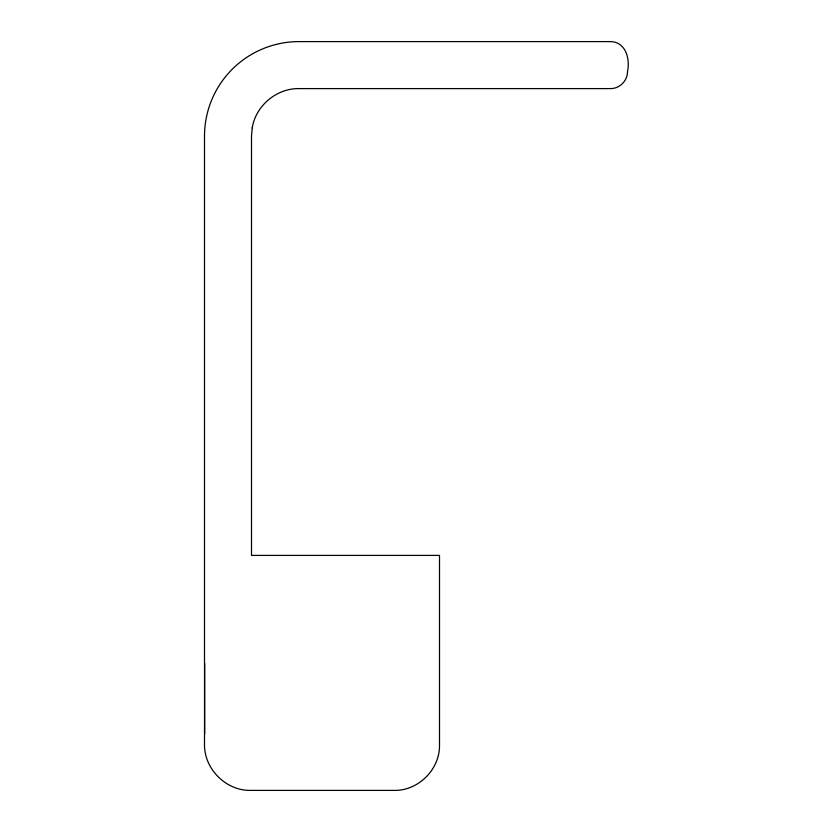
<?xml version="1.0" encoding="UTF-8"?>
<svg xmlns="http://www.w3.org/2000/svg" width="832" height="832" viewBox="0 0 832 832"><rect width="100%" height="100%" fill="white"/><g stroke="black" fill="none" stroke-linecap="round" stroke-linejoin="round"><path stroke-width="1.25" d="M204.662 663.447L204.662 733.938M252.221 127.878L251.503 136.126L251.503 555.402L439.504 555.402L439.504 744.931C440.066 769.257 418.35 790.962 394.035 790.4L250.827 790.4C226.044 790.972 203.923 768.851 204.506 744.078L204.506 136.126A94.526 94.526 0 0 1 299.031 41.6L610.054 41.6C625.633 41.527 630.313 58.729 627.494 71.521C627.713 80.662 619.559 88.816 610.428 88.598L299.031 88.598C276.588 88.223 255.746 105.737 252.221 127.878"/></g></svg>
